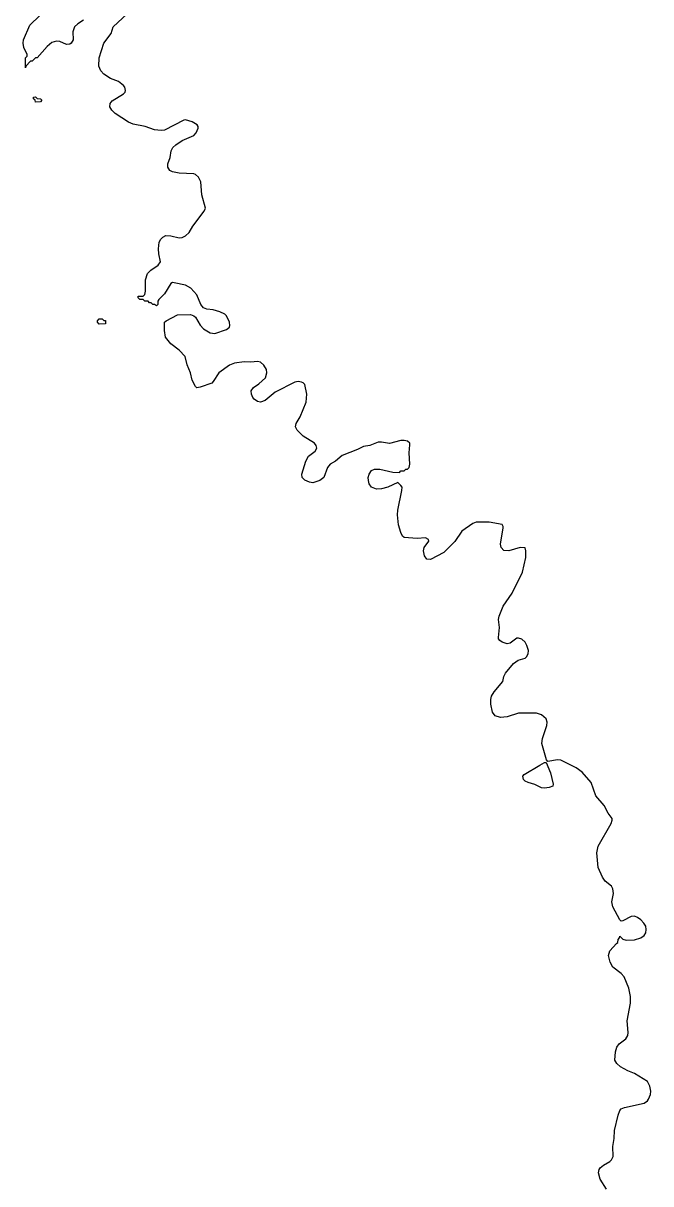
# Model space of a CAD drawing. Extents: x 474277 to 475042, y 254928 to 255625.
# Drawn here: x 474761.4 to 474790.9, y 255035.7 to 255090.2 of the extents above; entities that cross this region are included whole.
import ezdxf

# ---------------------------------------------------------------- set-up
doc = ezdxf.new("R2010")
doc.units = 0
doc.header["$MEASUREMENT"] = 0
doc.layers.add('BaseMapV2_DTM_export_MonNov09090547073261 — entities', color=1, linetype='CONTINUOUS')

msp = doc.modelspace()

# ---------------------------------------------------------------- linework, layer by layer
at = {"layer": 'BaseMapV2_DTM_export_MonNov09090547073261 — entities', "color": 15, "linetype": 'Continuous', "true_color": 0xb7484b}
for points in [[(474764.248, 255090.382, 84.25), (474763.984, 255090.22, 84.25), (474763.83, 255090.076, 84.25), (474763.756, 255089.846, 84.25), (474763.768, 255089.462, 84.25), (474763.676, 255089.309, 84.25), (474763.601, 255089.267, 84.25), (474763.447, 255089.254, 84.25), (474763.141, 255089.382, 84.25), (474762.987, 255089.41, 84.25), (474762.757, 255089.334, 84.25), (474762.536, 255089.155, 84.25), (474762.072, 255088.619, 84.25), (474761.991, 255088.614, 84.25), (474761.837, 255088.462, 84.25), (474761.761, 255088.461, 84.25), (474761.539, 255088.235, 84.25), (474761.531, 255088.156, 84.25), (474761.526, 255088.619, 84.25), (474761.599, 255088.695, 84.25), (474761.603, 255088.772, 84.25), (474761.454, 255089.098, 84.25), (474761.418, 255089.309, 84.25), (474761.427, 255089.462, 84.25), (474761.724, 255090.152, 84.25), (474762.197, 255090.612, 84.25)], [(474788.818, 255035.482, 84.25), (474788.52, 255035.942, 84.25), (474788.44, 255036.249, 84.25), (474788.472, 255036.402, 84.25), (474788.525, 255036.479, 84.25), (474788.674, 255036.6, 84.25), (474788.981, 255036.773, 84.25), (474789.063, 255036.862, 84.25), (474789.133, 255037.016, 84.25), (474789.12, 255037.476, 84.25), (474789.178, 255037.859, 84.25), (474789.197, 255038.242, 84.25), (474789.364, 255038.958, 84.25), (474789.441, 255039.172, 84.25), (474789.517, 255039.249, 84.25), (474789.671, 255039.319, 84.25), (474790.591, 255039.512, 84.25), (474790.744, 255039.622, 84.25), (474790.802, 255039.699, 84.25), (474790.895, 255039.929, 84.25), (474790.902, 255040.083, 84.25), (474790.862, 255040.313, 84.25), (474790.744, 255040.532, 84.25), (474790.131, 255040.919, 84.25), (474789.824, 255041.034, 84.25), (474789.478, 255041.233, 84.25), (474789.306, 255041.386, 84.25), (474789.215, 255041.54, 84.25), (474789.244, 255041.923, 84.25), (474789.301, 255042.153, 84.25), (474789.424, 255042.306, 84.25), (474789.737, 255042.536, 84.25), (474789.82, 255042.69, 84.25), (474789.833, 255042.843, 84.25), (474789.793, 255043.38, 84.25), (474789.946, 255044.223, 84.25), (474789.956, 255044.53, 84.25), (474789.878, 255044.913, 84.25), (474789.646, 255045.45, 84.25), (474789.517, 255045.616, 84.25), (474789.12, 255045.91, 84.25), (474788.991, 255046.14, 84.25), (474788.915, 255046.447, 84.25), (474788.981, 255046.668, 84.25), (474789.287, 255047.026, 84.25), (474789.356, 255047.06, 84.25), (474789.362, 255047.214, 84.25), (474789.433, 255047.29, 84.25), (474789.441, 255047.37, 84.25), (474789.594, 255047.218, 84.25), (474789.747, 255047.178, 84.25), (474790.131, 255047.194, 84.25), (474790.437, 255047.283, 84.25), (474790.591, 255047.391, 84.25), (474790.665, 255047.52, 84.25), (474790.688, 255047.674, 84.25), (474790.666, 255047.827, 84.25), (474790.582, 255047.98, 84.25), (474790.437, 255048.134, 84.25), (474790.284, 255048.246, 84.25), (474790.131, 255048.301, 84.25), (474789.977, 255048.283, 84.25), (474789.594, 255048.081, 84.25), (474789.517, 255048.067, 84.25), (474789.441, 255048.124, 84.25), (474789.114, 255048.747, 84.25), (474789.078, 255048.977, 84.25), (474789.154, 255049.36, 84.25), (474789.122, 255049.591, 84.25), (474789.057, 255049.717, 84.25), (474788.751, 255049.953, 84.25), (474788.633, 255050.127, 84.25), (474788.433, 255050.587, 84.25), (474788.369, 255051.277, 84.25), (474788.431, 255051.584, 84.25), (474789.033, 255052.658, 84.25), (474789.092, 255052.811, 84.25), (474789.088, 255052.888, 84.25), (474788.904, 255053.14, 84.25), (474788.711, 255053.501, 84.25), (474788.314, 255053.961, 84.25), (474788.098, 255054.574, 84.25), (474787.677, 255055.063, 84.25), (474787.389, 255055.265, 84.25), (474786.68, 255055.626, 84.25), (474786.527, 255055.639, 84.25), (474786.067, 255055.57, 84.25), (474785.998, 255055.648, 84.25), (474785.784, 255056.415, 84.25), (474785.818, 255056.645, 84.25), (474786.021, 255057.258, 84.25), (474786.039, 255057.411, 84.25), (474785.994, 255057.565, 84.25), (474785.76, 255057.759, 84.25), (474785.53, 255057.83, 84.25), (474784.687, 255057.83, 84.25), (474784.15, 255057.667, 84.25), (474783.843, 255057.634, 84.25), (474783.595, 255057.718, 84.25), (474783.46, 255057.882, 84.25), (474783.39, 255058.255, 84.25), (474783.384, 255058.485, 84.25), (474783.426, 255058.638, 84.25), (474783.537, 255058.845, 84.25), (474783.945, 255059.328, 84.25), (474783.992, 255059.558, 84.25), (474784.069, 255059.712, 84.25), (474784.457, 255060.167, 84.25), (474784.677, 255060.325, 84.25), (474784.993, 255060.422, 84.25), (474785.07, 255060.479, 84.25), (474785.147, 255060.632, 84.25), (474785.157, 255060.785, 84.25), (474785.083, 255061.015, 84.25), (474784.993, 255061.168, 84.25), (474784.84, 255061.307, 84.25), (474784.687, 255061.365, 84.25), (474784.61, 255061.359, 84.25), (474784.303, 255061.124, 84.25), (474784.15, 255061.089, 84.25), (474783.92, 255061.17, 84.25), (474783.805, 255061.245, 84.25), (474783.755, 255061.322, 84.25), (474783.749, 255061.399, 84.25), (474783.789, 255061.859, 84.25), (474783.747, 255062.242, 84.25), (474783.783, 255062.395, 84.25), (474783.96, 255062.856, 84.25), (474784.385, 255063.469, 84.25), (474784.88, 255064.466, 84.25), (474785.03, 255065.156, 84.25), (474785.038, 255065.462, 84.25), (474784.993, 255065.601, 84.25), (474784.763, 255065.621, 84.25), (474784.227, 255065.459, 84.25), (474783.997, 255065.486, 84.25), (474783.871, 255065.616, 84.25), (474783.843, 255065.769, 84.25), (474783.968, 255066.536, 84.25), (474783.966, 255066.613, 84.25), (474783.92, 255066.707, 84.25), (474783.307, 255066.807, 84.25), (474782.693, 255066.803, 84.25), (474782.54, 255066.754, 84.25), (474782.022, 255066.383, 84.25), (474781.696, 255065.904, 84.25), (474781.185, 255065.386, 84.25), (474780.546, 255065.058, 84.25), (474780.381, 255065.079, 84.25), (474780.265, 255065.232, 84.25), (474780.218, 255065.462, 84.25), (474780.26, 255065.616, 84.25), (474780.472, 255065.923, 84.25), (474780.457, 255065.999, 84.25), (474780.316, 255066.066, 84.25), (474779.933, 255066.05, 84.25), (474779.319, 255066.089, 84.25), (474779.243, 255066.151, 84.25), (474779.166, 255066.33, 84.25), (474779.056, 255066.689, 84.25), (474779.008, 255067.149, 84.25), (474779.023, 255067.379, 84.25), (474779.207, 255068.3, 84.25), (474779.217, 255068.453, 84.25), (474779.163, 255068.53, 84.25), (474779.013, 255068.678, 84.25), (474778.546, 255068.453, 84.25), (474778.246, 255068.373, 84.25), (474778.016, 255068.361, 84.25), (474777.785, 255068.453, 84.25), (474777.679, 255068.606, 84.25), (474777.637, 255068.76, 84.25), (474777.629, 255068.913, 84.25), (474777.664, 255069.066, 84.25), (474777.786, 255069.229, 84.25), (474777.92, 255069.296, 84.25), (474778.169, 255069.294, 84.25), (474778.783, 255069.151, 84.25), (474779.089, 255069.147, 84.25), (474779.166, 255069.222, 84.25), (474779.319, 255069.224, 84.25), (474779.392, 255069.296, 84.25), (474779.473, 255069.301, 84.25), (474779.545, 255069.373, 84.25), (474779.575, 255069.526, 84.25), (474779.543, 255070.063, 84.25), (474779.588, 255070.446, 84.25), (474779.575, 255070.523, 84.25), (474779.473, 255070.616, 84.25), (474779.319, 255070.65, 84.25), (474779.166, 255070.643, 84.25), (474778.629, 255070.503, 84.25), (474778.246, 255070.574, 84.25), (474778.093, 255070.571, 84.25), (474777.709, 255070.416, 84.25), (474777.403, 255070.357, 84.25), (474777.121, 255070.216, 84.25), (474776.406, 255069.948, 84.25), (474776.083, 255069.68, 84.25), (474775.845, 255069.526, 84.25), (474775.716, 255069.377, 84.25), (474775.538, 255068.913, 84.25), (474775.356, 255068.76, 84.25), (474775.026, 255068.66, 84.25), (474774.872, 255068.681, 84.25), (474774.642, 255068.782, 84.25), (474774.528, 255068.913, 84.25), (474774.514, 255069.066, 84.25), (474774.693, 255069.68, 84.25), (474774.825, 255069.91, 84.25), (474775.129, 255070.14, 84.25), (474775.209, 255070.293, 84.25), (474775.179, 255070.417, 84.25), (474775.102, 255070.517, 84.25), (474774.565, 255070.854, 84.25), (474774.286, 255071.137, 84.25), (474774.204, 255071.29, 84.25), (474774.239, 255071.443, 84.25), (474774.428, 255071.75, 84.25), (474774.708, 255072.44, 84.25), (474774.748, 255072.823, 84.25), (474774.642, 255073.283, 84.25), (474774.571, 255073.36, 84.25), (474774.489, 255073.392, 84.25), (474774.335, 255073.416, 84.25), (474774.182, 255073.388, 84.25), (474773.262, 255072.912, 84.25), (474772.79, 255072.517, 84.25), (474772.572, 255072.45, 84.25), (474772.419, 255072.48, 84.25), (474772.265, 255072.588, 84.25), (474772.205, 255072.67, 84.25), (474772.141, 255072.823, 84.25), (474772.134, 255072.977, 84.25), (474772.242, 255073.13, 84.25), (474772.495, 255073.312, 84.25), (474772.804, 255073.59, 84.25), (474772.866, 255073.82, 84.25), (474772.848, 255073.974, 84.25), (474772.725, 255074.178, 84.25), (474772.572, 255074.329, 84.25), (474772.419, 255074.355, 84.25), (474772.112, 255074.33, 84.25), (474771.805, 255074.345, 84.25), (474771.345, 255074.273, 84.25), (474771.115, 255074.191, 84.25), (474770.608, 255073.82, 84.25), (474770.348, 255073.414, 84.25), (474770.272, 255073.34, 84.25), (474769.735, 255073.144, 84.25), (474769.582, 255073.126, 84.25), (474769.505, 255073.18, 84.25), (474769.352, 255073.474, 84.25), (474769.275, 255073.82, 84.25), (474769.121, 255074.197, 84.25), (474769.031, 255074.587, 84.25), (474768.738, 255074.884, 84.25), (474768.355, 255075.184, 84.25), (474768.105, 255075.507, 84.25), (474768.051, 255075.814, 84.25), (474768.056, 255076.197, 84.25), (474768.137, 255076.274, 84.25), (474768.661, 255076.55, 84.25), (474769.275, 255076.564, 84.25), (474769.428, 255076.508, 84.25), (474769.505, 255076.438, 84.25), (474769.735, 255076.06, 84.25), (474769.888, 255075.895, 84.25), (474770.195, 255075.707, 84.25), (474770.425, 255075.666, 84.25), (474770.962, 255075.864, 84.25), (474771.103, 255075.967, 84.25), (474771.131, 255076.044, 84.25), (474771.112, 255076.197, 84.25), (474770.966, 255076.504, 84.25), (474770.885, 255076.583, 84.25), (474770.655, 255076.688, 84.25), (474770.348, 255076.782, 84.25), (474770.042, 255076.813, 84.25), (474769.888, 255076.879, 84.25), (474769.757, 255077.041, 84.25), (474769.582, 255077.483, 84.25), (474769.291, 255077.807, 84.25), (474769.045, 255077.937, 84.25), (474768.508, 255078.057, 84.25), (474768.431, 255078.064, 84.25), (474768.355, 255078.013, 84.25), (474768.048, 255077.54, 84.25), (474767.792, 255077.271, 84.25), (474767.744, 255077.194, 84.25), (474767.741, 255077.033, 84.25), (474767.673, 255076.964, 84.25), (474767.588, 255077.036, 84.25), (474767.507, 255077.041, 84.25), (474767.435, 255077.113, 84.25), (474767.353, 255077.117, 84.25), (474767.281, 255077.19, 84.25), (474767.128, 255077.19, 84.25), (474767.051, 255077.263, 84.25), (474766.898, 255077.266, 84.25), (474766.817, 255077.347, 84.25), (474766.821, 255077.428, 84.25), (474767.051, 255077.428, 84.25), (474767.128, 255077.509, 84.25), (474767.157, 255077.654, 84.25), (474767.168, 255078.191, 84.25), (474767.264, 255078.497, 84.25), (474767.415, 255078.651, 84.25), (474767.757, 255078.881, 84.25), (474767.874, 255079.034, 84.25), (474767.788, 255079.418, 84.25), (474767.77, 255079.648, 84.25), (474767.804, 255079.954, 84.25), (474767.879, 255080.108, 84.25), (474767.971, 255080.204, 84.25), (474768.125, 255080.267, 84.25), (474768.355, 255080.266, 84.25), (474768.738, 255080.168, 84.25), (474768.891, 255080.188, 84.25), (474769.045, 255080.264, 84.25), (474769.222, 255080.414, 84.25), (474769.381, 255080.721, 84.25), (474769.913, 255081.411, 84.25), (474769.979, 255081.564, 84.25), (474769.807, 255082.178, 84.25), (474769.768, 255082.791, 84.25), (474769.658, 255083.009, 84.25), (474769.505, 255083.144, 84.25), (474769.428, 255083.17, 84.25), (474768.738, 255083.206, 84.25), (474768.431, 255083.272, 84.25), (474768.302, 255083.328, 84.25), (474768.209, 255083.481, 84.25), (474768.21, 255083.635, 84.25), (474768.32, 255083.941, 84.25), (474768.37, 255084.248, 84.25), (474768.441, 255084.402, 84.25), (474768.585, 255084.535, 84.25), (474768.891, 255084.739, 84.25), (474769.428, 255084.965, 84.25), (474769.539, 255085.092, 84.25), (474769.644, 255085.322, 84.25), (474769.639, 255085.398, 84.25), (474769.592, 255085.475, 84.25), (474769.352, 255085.618, 84.25), (474769.045, 255085.703, 84.25), (474768.968, 255085.69, 84.25), (474768.048, 255085.229, 84.25), (474767.895, 255085.21, 84.25), (474767.588, 255085.239, 84.25), (474767.148, 255085.398, 84.25), (474766.591, 255085.507, 84.25), (474766.361, 255085.593, 84.25), (474765.744, 255086.012, 84.25), (474765.588, 255086.165, 84.25), (474765.492, 255086.318, 84.25), (474765.497, 255086.472, 84.25), (474765.594, 255086.602, 84.25), (474766.13, 255086.932, 84.25), (474766.206, 255087.009, 84.25), (474766.225, 255087.085, 84.25), (474766.186, 255087.239, 84.25), (474766.13, 255087.315, 84.25), (474765.901, 255087.515, 84.25), (474765.518, 255087.652, 84.25), (474765.211, 255087.858, 84.25), (474765.061, 255088.005, 84.25), (474764.973, 255088.235, 84.25), (474764.984, 255088.619, 84.25), (474765.205, 255089.309, 84.25), (474765.553, 255089.769, 84.25), (474765.65, 255090.076, 84.25), (474766.296, 255090.689, 84.25)], [(474762.229, 255086.548, 84.25), (474761.991, 255086.544, 84.25), (474761.983, 255086.625, 84.25), (474761.909, 255086.702, 84.25), (474761.906, 255086.778, 84.25), (474761.991, 255086.783, 84.25), (474762.067, 255086.71, 84.25), (474762.225, 255086.702, 84.25), (474762.299, 255086.625, 84.25), (474762.229, 255086.548, 84.25)], [(474765.29, 255076.12, 84.25), (474764.981, 255076.117, 84.25), (474764.902, 255076.197, 84.25), (474764.902, 255076.274, 84.25), (474764.981, 255076.353, 84.25), (474765.134, 255076.353, 84.25), (474765.211, 255076.278, 84.25), (474765.288, 255076.277, 84.25), (474765.29, 255076.12, 84.25)], [(474786.135, 255054.344, 84.25), (474785.914, 255054.312, 84.25), (474785.76, 255054.33, 84.25), (474785.454, 255054.48, 84.25), (474785.147, 255054.582, 84.25), (474785.003, 255054.651, 84.25), (474784.923, 255054.728, 84.25), (474784.895, 255054.881, 84.25), (474784.954, 255054.958, 84.25), (474785.684, 255055.399, 84.25), (474785.914, 255055.52, 84.25), (474785.99, 255055.52, 84.25), (474786.194, 255055.035, 84.25), (474786.317, 255054.498, 84.25), (474786.297, 255054.408, 84.25), (474786.135, 255054.344, 84.25)]]:
    msp.add_polyline3d(points, dxfattribs=at)

doc.saveas('drawing.dxf')
